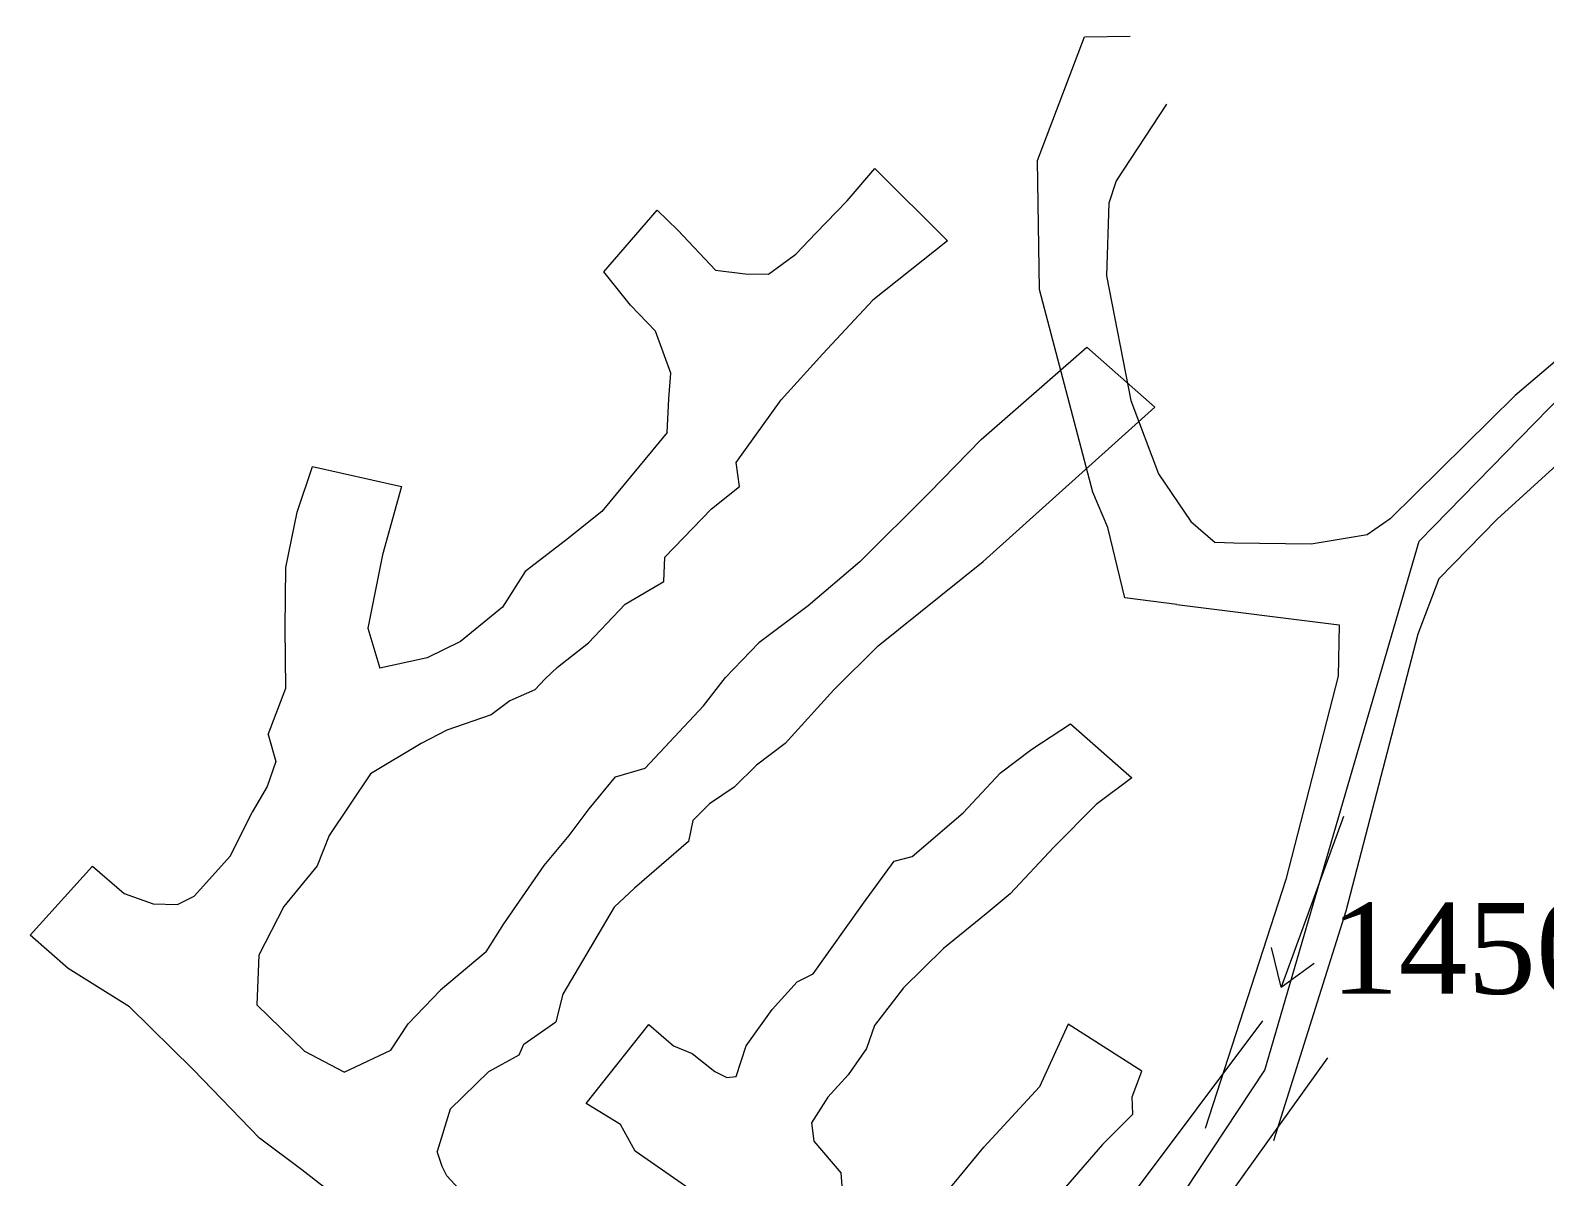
# Model space of a CAD drawing. Header units: metres. Extents: x 539087 to 539738, y 4477622 to 4478004.
# Drawn here: x 539156.6 to 539239.9, y 4477800.9 to 4477864 of the extents above; entities that cross this region are included whole.
import ezdxf

# ---------------------------------------------------------------- set-up
doc = ezdxf.new("R2010")
doc.units = ezdxf.units.M
for name, color, linetype, lineweight in [('GEOFENCE', 3, 'Continuous', 0), ('KAT_1440', 85, 'Continuous', 0), ('KAT_1450', 113, 'Continuous', 0), ('YAZıLAR', 1, 'Continuous', 0)]:
    doc.layers.add(name, color=color, linetype=linetype, lineweight=lineweight)
doc.styles.get("Standard").update_dxf_attribs({"font": 'times.ttf'})

# ---------------------------------------------------------------- blocks, each defined once
blk = doc.blocks.new('162')
at = {"layer": 'YAZıLAR'}
for p, q in [((0, 2.1875, 1435.6234), (0, -2.8125, 1435.6234)), ((0, -2.8125, 1435.6234), (-0.625, -1.875, 1435.6234)), ((0, -2.8125, 1435.6234), (0.625, -1.875, 1435.6234))]:
    blk.add_line(p, q, dxfattribs=at)

msp = doc.modelspace()

# ---------------------------------------------------------------- linework, layer by layer
at = {"layer": 'GEOFENCE'}
for p, q in [((539233.028, 4477835.888), (539260.445, 4477863.994, 1443.62)), ((539224.531, 4477806.792), (539233.028, 4477835.888)), ((539215.686, 4477793.407), (539224.531, 4477806.792))]:
    msp.add_line(p, q, dxfattribs=at)
at = {"layer": 'KAT_1440'}
for p, q in [((539212.021, 4477856.822, 1440.58), (539214.601, 4477863.641, 1439.887)), ((539214.601, 4477863.641, 1439.887), (539217.111, 4477863.672, 1440.009)), ((539219.117, 4477859.923, 1440.145), (539216.344, 4477855.719, 1440.9)), ((539212.134, 4477849.737, 1441.767), (539212.021, 4477856.822, 1440.58)), ((539216.344, 4477855.719, 1440.9), (539215.942, 4477854.49, 1440.964)), ((539215.942, 4477854.49, 1440.964), (539215.818, 4477850.488, 1441.805)), ((539215.818, 4477850.488, 1441.805), (539217.163, 4477843.633, 1443.331)), ((539215.055, 4477838.592, 1443.678), (539212.134, 4477849.737, 1441.767)), ((539240.869, 4477846.076, 1448.086), (539238.303, 4477843.908, 1447.551)), ((539217.163, 4477843.633, 1443.331), (539218.673, 4477839.589, 1444.062)), ((539238.303, 4477843.908, 1447.551), (539231.419, 4477837.11, 1445.97)), ((539240.988, 4477840.44, 1447.449), (539237.319, 4477837.089, 1446.734)), ((539218.673, 4477839.589, 1444.062), (539220.451, 4477836.965, 1444.518)), ((539215.893, 4477836.632, 1443.765), (539215.055, 4477838.592, 1443.678)), ((539220.451, 4477836.965, 1444.518), (539221.799, 4477835.82, 1444.858)), ((539231.419, 4477837.11, 1445.97), (539230.15, 4477836.233, 1445.8)), ((539237.319, 4477837.089, 1446.734), (539234.096, 4477833.812, 1445.845)), ((539216.819, 4477832.779, 1444.077), (539215.893, 4477836.632, 1443.765)), ((539230.15, 4477836.233, 1445.8), (539227.08, 4477835.722, 1445.387)), ((539222.826, 4477835.782, 1444.935), (539221.799, 4477835.82, 1444.858)), ((539227.08, 4477835.722, 1445.387), (539222.826, 4477835.782, 1444.935)), ((539234.096, 4477833.812, 1445.845), (539232.946, 4477830.768, 1445.225)), ((539219.685, 4477832.408, 1444.632), (539216.819, 4477832.779, 1444.077)), ((539219.685, 4477832.408, 1444.632), (539228.62, 4477831.283, 1445.488)), ((539228.62, 4477831.283, 1445.488), (539228.571, 4477828.455, 1444.724)), ((539232.946, 4477830.768, 1445.225), (539228.981, 4477815.53, 1442.555)), ((539228.571, 4477828.455, 1444.724), (539225.689, 4477817.272, 1442.695)), ((539225.689, 4477817.272, 1442.695), (539221.246, 4477803.581, 1440.407)), ((539228.981, 4477815.53, 1442.555), (539225.007, 4477802.903, 1440.61))]:
    msp.add_line(p, q, dxfattribs=at)
at = {"layer": 'KAT_1450'}
for p, q in [((539201.555, 4477854.611, 1453.551), (539203.068, 4477856.394, 1453.551)), ((539203.068, 4477856.394, 1453.551), (539207.064, 4477852.417, 1453.551)), ((539199.817, 4477852.835, 1453.551), (539201.555, 4477854.611, 1453.551)), ((539188.157, 4477850.704, 1453.146), (539191.101, 4477854.103, 1453.242)), ((539191.101, 4477854.103, 1453.242), (539192.222, 4477852.993, 1453.183)), ((539192.222, 4477852.993, 1453.183), (539194.301, 4477850.802, 1453.48)), ((539198.713, 4477851.678, 1453.551), (539199.817, 4477852.835, 1453.551)), ((539207.064, 4477852.417, 1453.551), (539202.963, 4477849.154, 1453.551)), ((539197.216, 4477850.585, 1453.551), (539198.713, 4477851.678, 1453.551)), ((539189.62, 4477848.877, 1453.645), (539188.157, 4477850.704, 1453.146)), ((539194.301, 4477850.802, 1453.48), (539195.936, 4477850.597, 1453.482)), ((539195.936, 4477850.597, 1453.482), (539197.216, 4477850.585, 1453.551)), ((539191, 4477847.444, 1453.459), (539189.62, 4477848.877, 1453.645)), ((539202.963, 4477849.154, 1453.551), (539200.2, 4477846.195, 1453.551)), ((539191.84, 4477845.139, 1453.553), (539191, 4477847.444, 1453.459)), ((539200.2, 4477846.195, 1453.551), (539197.913, 4477843.669, 1453.581)), ((539208.916, 4477841.478, 1454.167), (539214.736, 4477846.566, 1454.167)), ((539214.736, 4477846.566, 1454.167), (539218.484, 4477843.259, 1454.167)), ((539191.735, 4477843.726, 1453.423), (539191.84, 4477845.139, 1453.553)), ((539191.636, 4477841.87, 1453.458), (539191.735, 4477843.726, 1453.423)), ((539195.436, 4477840.21, 1453.589), (539197.913, 4477843.669, 1453.581)), ((539218.484, 4477843.259, 1454.167), (539209.024, 4477834.777, 1454.168)), ((539191.636, 4477841.87, 1453.458), (539188.047, 4477837.52, 1453.942)), ((539206.079, 4477838.558, 1454.246), (539208.916, 4477841.478, 1454.167)), ((539171.291, 4477837.478, 1453.775), (539172.126, 4477839.994, 1453.669)), ((539172.126, 4477839.994, 1453.669), (539177.021, 4477838.887, 1453.576)), ((539195.623, 4477838.887, 1453.581), (539195.436, 4477840.21, 1453.589)), ((539177.021, 4477838.887, 1453.576), (539175.979, 4477835.135, 1453.705)), ((539194.076, 4477837.668, 1453.642), (539195.623, 4477838.887, 1453.581)), ((539206.079, 4477838.558, 1454.246), (539202.248, 4477834.751, 1454.154)), ((539170.652, 4477834.432, 1453.702), (539171.291, 4477837.478, 1453.775)), ((539188.047, 4477837.52, 1453.942), (539186.045, 4477835.931, 1453.536)), ((539191.515, 4477835.013, 1453.799), (539194.076, 4477837.668, 1453.642)), ((539186.045, 4477835.931, 1453.536), (539183.829, 4477834.224, 1453.838)), ((539170.62, 4477831.121, 1454.024), (539170.652, 4477834.432, 1453.702)), ((539175.979, 4477835.135, 1453.705), (539175.18, 4477831.105, 1453.875)), ((539191.467, 4477833.667, 1453.688), (539191.515, 4477835.013, 1453.799)), ((539202.248, 4477834.751, 1454.154), (539199.392, 4477832.333, 1454.318)), ((539203.246, 4477830.126, 1454.262), (539209.024, 4477834.777, 1454.168)), ((539183.829, 4477834.224, 1453.838), (539182.576, 4477832.254, 1453.838)), ((539189.335, 4477832.414, 1453.929), (539191.467, 4477833.667, 1453.688)), ((539182.576, 4477832.254, 1453.838), (539180.263, 4477830.374, 1453.838)), ((539187.315, 4477830.291, 1453.838), (539189.335, 4477832.414, 1453.929)), ((539199.392, 4477832.333, 1454.318), (539196.687, 4477830.3, 1454.472)), ((539170.66, 4477827.808, 1453.895), (539170.62, 4477831.121, 1454.024)), ((539175.18, 4477831.105, 1453.875), (539175.838, 4477828.906, 1453.838)), ((539180.263, 4477830.374, 1453.838), (539178.437, 4477829.472, 1453.838)), ((539185.61, 4477828.95, 1453.838), (539187.315, 4477830.291, 1453.838)), ((539194.856, 4477828.395, 1454.043), (539196.687, 4477830.3, 1454.472)), ((539178.437, 4477829.472, 1453.838), (539175.838, 4477828.906, 1453.838)), ((539200.811, 4477827.715, 1454.365), (539203.246, 4477830.126, 1454.262)), ((539184.922, 4477828.319, 1453.838), (539185.61, 4477828.95, 1453.838)), ((539169.681, 4477825.242, 1453.838), (539170.66, 4477827.808, 1453.895)), ((539184.354, 4477827.702, 1454.162), (539184.922, 4477828.319, 1453.838)), ((539193.635, 4477826.835, 1454.127), (539194.856, 4477828.395, 1454.043)), ((539182.982, 4477827.102, 1454.082), (539181.954, 4477826.341, 1454.125)), ((539184.354, 4477827.702, 1454.162), (539182.982, 4477827.102, 1454.082)), ((539198.136, 4477824.762, 1453.927), (539200.811, 4477827.715, 1454.365)), ((539181.954, 4477826.341, 1454.125), (539179.513, 4477825.497, 1454.051)), ((539190.423, 4477823.4, 1454.16), (539193.635, 4477826.835, 1454.127)), ((539169.681, 4477825.242, 1453.838), (539170.117, 4477823.765, 1453.838)), ((539179.513, 4477825.497, 1454.051), (539178.104, 4477824.754, 1454.124)), ((539211.713, 4477824.437, 1453.63), (539213.829, 4477825.842, 1453.63)), ((539213.829, 4477825.842, 1453.63), (539217.208, 4477822.872, 1453.63)), ((539178.104, 4477824.754, 1454.124), (539175.323, 4477823.089, 1454.028)), ((539198.136, 4477824.762, 1453.927), (539196.549, 4477823.561, 1454.083)), ((539209.981, 4477823.146, 1453.63), (539211.713, 4477824.437, 1453.63)), ((539170.117, 4477823.765, 1453.838), (539169.64, 4477822.399, 1453.838)), ((539195.326, 4477822.356, 1454.113), (539196.549, 4477823.561, 1454.083)), ((539175.323, 4477823.089, 1454.028), (539173.041, 4477819.693, 1454.082)), ((539187.345, 4477821.158, 1454.308), (539188.802, 4477822.928, 1454.276)), ((539188.802, 4477822.928, 1454.276), (539190.423, 4477823.4, 1454.16)), ((539207.931, 4477820.949, 1453.63), (539209.981, 4477823.146, 1453.63)), ((539217.208, 4477822.872, 1453.63), (539215.243, 4477821.404, 1453.63)), ((539169.64, 4477822.399, 1453.838), (539168.805, 4477820.984, 1454.188)), ((539195.326, 4477822.356, 1454.113), (539193.973, 4477821.44, 1454.241)), ((539186.254, 4477819.701, 1454.333), (539187.345, 4477821.158, 1454.308)), ((539193.973, 4477821.44, 1454.241), (539193.05, 4477820.517, 1454.134)), ((539215.243, 4477821.404, 1453.63), (539212.924, 4477819.059, 1453.63)), ((539167.617, 4477818.579, 1454.229), (539168.805, 4477820.984, 1454.188)), ((539193.05, 4477820.517, 1454.134), (539192.808, 4477819.365, 1453.893)), ((539205.124, 4477818.533, 1453.83), (539207.931, 4477820.949, 1453.63)), ((539173.041, 4477819.693, 1454.082), (539172.393, 4477818.018, 1454.164)), ((539184.868, 4477818.045, 1454.421), (539186.254, 4477819.701, 1454.333)), ((539165.617, 4477816.365, 1454.408), (539167.617, 4477818.579, 1454.229)), ((539192.808, 4477819.365, 1453.893), (539189.847, 4477816.795, 1454.102)), ((539212.924, 4477819.059, 1453.63), (539210.511, 4477816.476, 1453.723)), ((539156.599, 4477814.207, 1454.503), (539160.015, 4477818.004, 1454.314)), ((539160.015, 4477818.004, 1454.314), (539161.772, 4477816.507, 1454.374)), ((539172.393, 4477818.018, 1454.164), (539170.552, 4477815.788, 1454.278)), ((539182.649, 4477814.838, 1454.254), (539184.868, 4477818.045, 1454.421)), ((539202.439, 4477815.969, 1453.924), (539204.141, 4477818.286, 1453.928)), ((539204.141, 4477818.286, 1453.928), (539205.124, 4477818.533, 1453.83)), ((539161.772, 4477816.507, 1454.374), (539163.356, 4477815.935, 1454.464)), ((539164.708, 4477815.895, 1454.467), (539165.617, 4477816.365, 1454.408)), ((539189.847, 4477816.795, 1454.102), (539188.735, 4477815.749, 1454.088)), ((539210.511, 4477816.476, 1453.723), (539209.196, 4477815.388, 1453.796)), ((539163.356, 4477815.935, 1454.464), (539164.708, 4477815.895, 1454.467)), ((539170.552, 4477815.788, 1454.278), (539169.18, 4477813.102, 1454.443)), ((539188.735, 4477815.749, 1454.088), (539185.904, 4477810.957, 1454.16)), ((539199.668, 4477812.089, 1453.47), (539202.439, 4477815.969, 1453.924)), ((539209.196, 4477815.388, 1453.796), (539206.841, 4477813.48, 1453.905)), ((539181.684, 4477813.294, 1453.931), (539182.649, 4477814.838, 1454.254)), ((539158.681, 4477812.377, 1454.644), (539156.599, 4477814.207, 1454.503)), ((539169.18, 4477813.102, 1454.443), (539169.056, 4477810.374, 1454.567)), ((539181.684, 4477813.294, 1453.931), (539179.164, 4477811.179, 1453.994)), ((539206.841, 4477813.48, 1453.905), (539204.647, 4477811.31, 1453.47)), ((539162.064, 4477810.265, 1454.673), (539158.681, 4477812.377, 1454.644)), ((539198.804, 4477811.647, 1453.47), (539199.668, 4477812.089, 1453.47)), ((539179.164, 4477811.179, 1453.994), (539177.388, 4477809.33, 1454.291)), ((539197.428, 4477810.125, 1453.469), (539198.804, 4477811.647, 1453.47)), ((539204.647, 4477811.31, 1453.47), (539203.051, 4477809.238, 1453.47)), ((539165.558, 4477806.816, 1454.433), (539162.064, 4477810.265, 1454.673)), ((539169.056, 4477810.374, 1454.567), (539171.709, 4477807.802, 1454.523)), ((539185.904, 4477810.957, 1454.16), (539185.513, 4477809.437, 1454.097)), ((539183.762, 4477808.219, 1454.155), (539185.513, 4477809.437, 1454.097)), ((539195.991, 4477808.124, 1453.469), (539197.428, 4477810.125, 1453.469)), ((539224.408, 4477809.502, 1461.49), (539217.117, 4477799.776, 1459.237)), ((539176.429, 4477807.881, 1454.407), (539177.388, 4477809.33, 1454.291)), ((539187.188, 4477804.942, 1453.712), (539190.629, 4477809.304, 1453.712)), ((539190.629, 4477809.304, 1453.712), (539191.991, 4477808.118, 1453.712)), ((539203.051, 4477809.238, 1453.47), (539202.606, 4477807.982, 1453.47)), ((539213.701, 4477809.31, 1453.728), (539212.124, 4477805.876, 1453.728)), ((539217.752, 4477806.736, 1453.728), (539213.701, 4477809.31, 1453.728)), ((539173.875, 4477806.681, 1454.431), (539171.709, 4477807.802, 1454.523)), ((539173.875, 4477806.681, 1454.431), (539176.429, 4477807.881, 1454.407)), ((539183.499, 4477807.625, 1454.102), (539183.762, 4477808.219, 1454.155)), ((539191.991, 4477808.118, 1453.712), (539193.01, 4477807.705, 1453.712)), ((539195.437, 4477806.437, 1453.469), (539195.991, 4477808.124, 1453.469)), ((539202.606, 4477807.982, 1453.47), (539201.6, 4477806.526, 1453.47)), ((539181.828, 4477806.702, 1453.986), (539183.499, 4477807.625, 1454.102)), ((539193.01, 4477807.705, 1453.712), (539194.274, 4477806.708, 1453.65)), ((539227.981, 4477807.464, 1461.49), (539219.537, 4477795.706, 1459.05)), ((539169.204, 4477803.035, 1454.38), (539165.558, 4477806.816, 1454.433)), ((539179.7, 4477804.64, 1454.141), (539181.828, 4477806.702, 1453.986)), ((539194.274, 4477806.708, 1453.65), (539194.919, 4477806.375, 1453.569)), ((539194.919, 4477806.375, 1453.569), (539195.437, 4477806.437, 1453.469)), ((539201.6, 4477806.526, 1453.47), (539200.481, 4477805.292, 1453.469)), ((539217.223, 4477805.321, 1453.728), (539217.752, 4477806.736, 1453.728)), ((539200.481, 4477805.292, 1453.469), (539199.578, 4477803.885, 1453.469)), ((539209.061, 4477802.547, 1453.698), (539212.124, 4477805.876, 1453.728)), ((539217.262, 4477804.363, 1453.728), (539217.223, 4477805.321, 1453.728)), ((539179.7, 4477804.64, 1454.141), (539178.996, 4477802.311, 1454.125)), ((539189.079, 4477803.799, 1453.712), (539187.188, 4477804.942, 1453.712)), ((539189.887, 4477802.325, 1453.712), (539189.079, 4477803.799, 1453.712)), ((539199.578, 4477803.885, 1453.469), (539199.708, 4477802.882, 1453.469)), ((539215.592, 4477802.687, 1453.728), (539217.262, 4477804.363, 1453.728)), ((539171.537, 4477801.304, 1453.753), (539169.204, 4477803.035, 1454.38)), ((539199.708, 4477802.882, 1453.469), (539201.202, 4477801.144, 1453.469)), ((539179.256, 4477801.489, 1454.138), (539178.996, 4477802.311, 1454.125)), ((539193.075, 4477800.116, 1453.712), (539189.887, 4477802.325, 1453.712)), ((539205.184, 4477797.859, 1453.58), (539209.061, 4477802.547, 1453.698)), ((539215.592, 4477802.687, 1453.728), (539209.141, 4477795.26, 1453.58)), ((539173.87, 4477799.493, 1453.753), (539171.537, 4477801.304, 1453.753)), ((539179.515, 4477800.977, 1454.062), (539179.256, 4477801.489, 1454.138)), ((539201.202, 4477801.144, 1453.469), (539201.28, 4477800.188, 1453.469)), ((539180.825, 4477799.56, 1454.044), (539179.515, 4477800.977, 1454.062))]:
    msp.add_line(p, q, dxfattribs=at)

# ---------------------------------------------------------------- block references
at = {"layer": 'YAZıLAR', "xscale": 2, "yscale": 2, "rotation": 339.9647429179475}
msp.add_blockref('162', (539227.351, 4477816.628, 1435.623), dxfattribs=at)

# ---------------------------------------------------------------- texts
at = {"layer": 'YAZıLAR'}
msp.add_text('1450 GİRİŞ', height=5, dxfattribs=at).set_placement((539228.121, 4477810.986))

doc.saveas('drawing.dxf')
